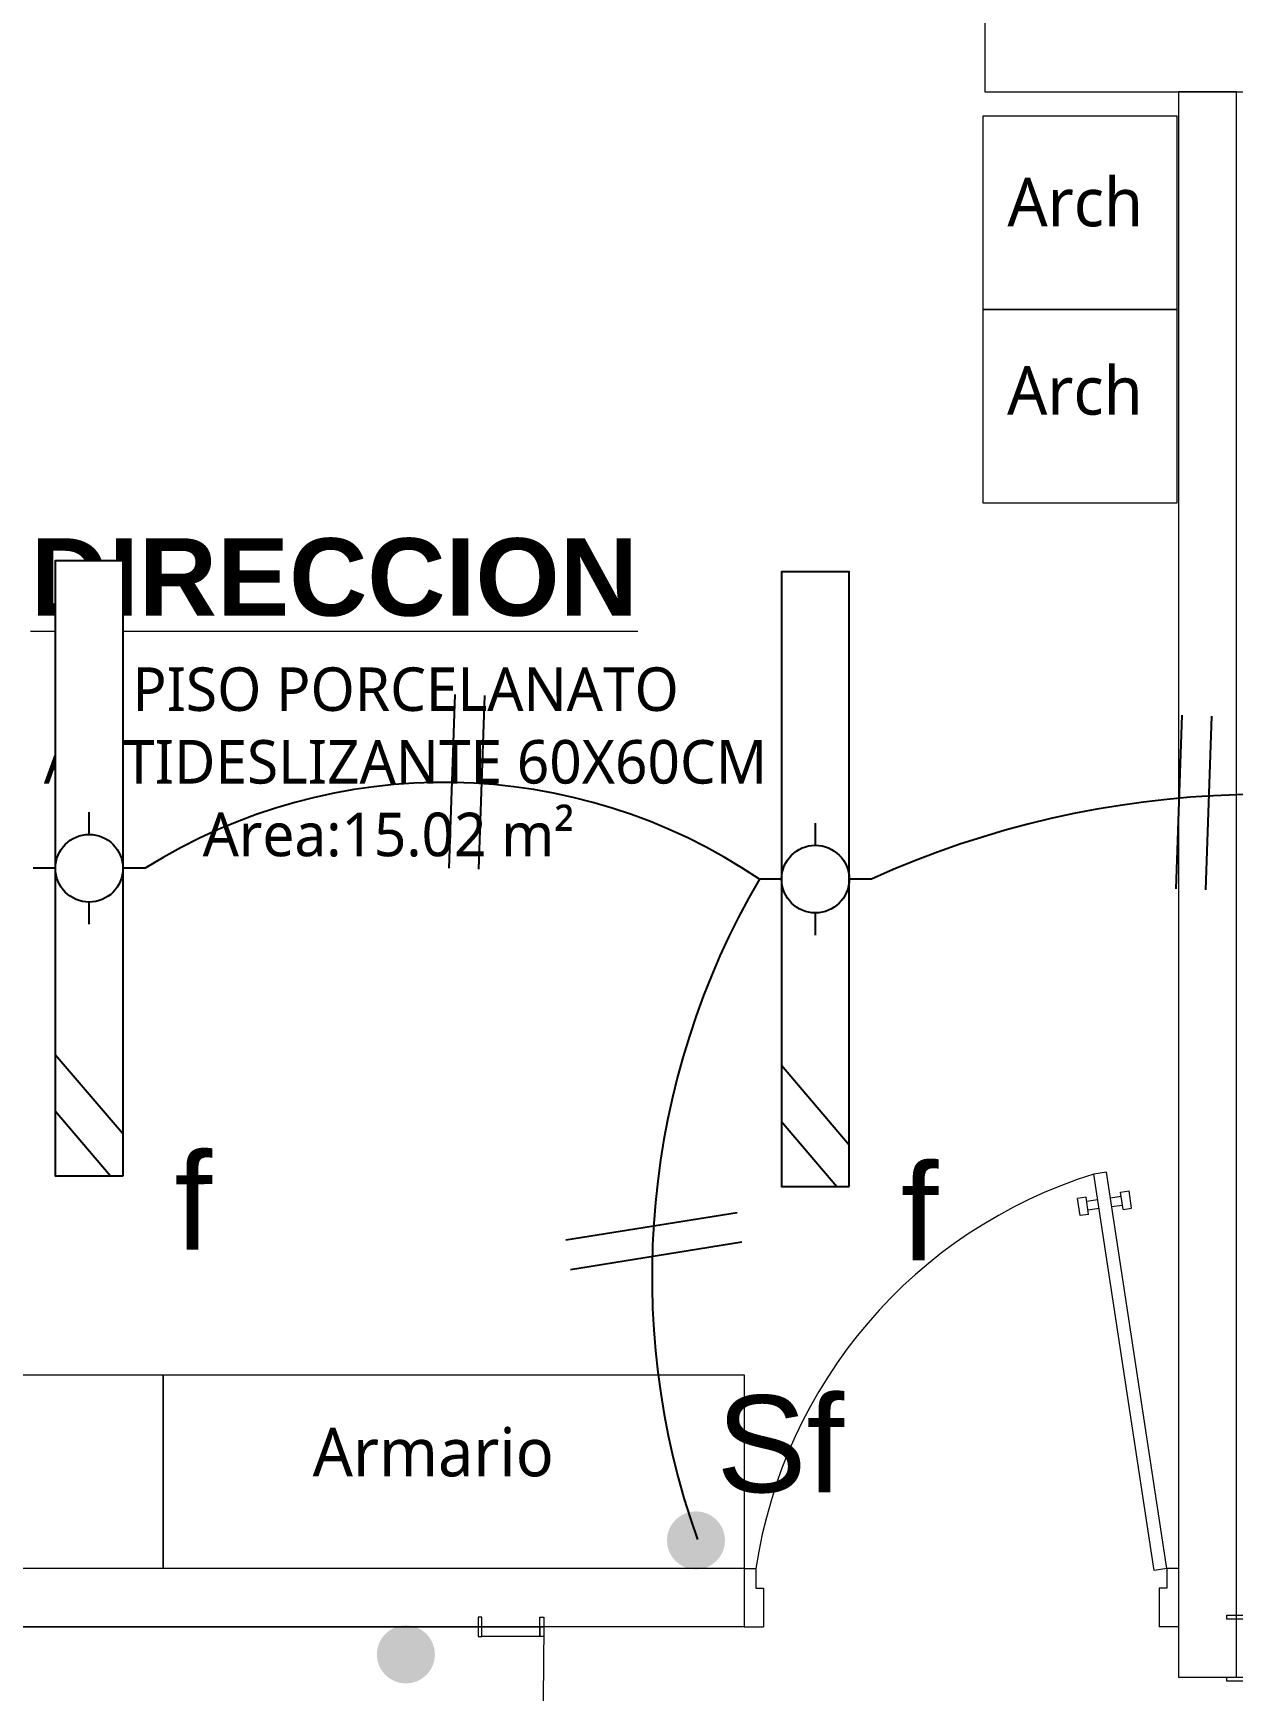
# Model space of a CAD drawing. Header units: metres. Extents: x -17 to 101, y 0 to 79.
# Drawn here: x 8.803 to 11.281, y 26.281 to 29.705 of the extents above; entities that cross this region are included whole.
import ezdxf

# ---------------------------------------------------------------- set-up
doc = ezdxf.new("R2010")
doc.units = ezdxf.units.M
doc.set_wipeout_variables(frame=1)
doc.layers.add('ALUMBRADO', color=1, linetype='Continuous', lineweight=30)
doc.layers.add('Cotas varias El', color=253, linetype='Continuous', lineweight=13)
doc.styles.add('Generales', font='trebuc.ttf', dxfattribs={"height": 0.1})
doc.styles.add('Santa Rosa 1 50', font='trebuc.ttf')
doc.styles.get("Standard").update_dxf_attribs({"font": 'arial.ttf'})

# ---------------------------------------------------------------- blocks, each defined once
blk = doc.blocks.new('ADOSADO')
at = {"color": 1, "lineweight": 25}
blk.add_wipeout([(-0.63, 0.015), (0.64, 0.015), (0.64, 0.155), (-0.63, 0.155)], dxfattribs=at).dxf.layer = 'ALUMBRADO'
at = {"layer": 'ALUMBRADO', "lineweight": 25}
for points in [[(0.005, 0.1548), (0.005, 0.2007)], [(-0.4959, 0.155), (-0.63, 0.0409)], [(-0.3794, 0.155), (-0.5438, 0.015)], [(-0.1107, 0.085), (-0.0648, 0.085)], [(0.0748, 0.085), (0.1207, 0.085)], [(0.005, -0.0307), (0.005, 0.0152)]]:
    blk.add_lwpolyline(points, dxfattribs=at)
at = {"layer": 'ALUMBRADO', "color": 1, "lineweight": 25}
blk.add_lwpolyline([(-0.63, 0.015), (0.64, 0.015), (0.64, 0.155), (-0.63, 0.155)], close=True, dxfattribs=at)
at = {"layer": 'ALUMBRADO', "lineweight": 25}
blk.add_circle((0.005, 0.085), 0.0698, dxfattribs=at)

msp = doc.modelspace()

# ---------------------------------------------------------------- hatches: boundary and pattern name
at = {"layer": 'ALUMBRADO', "lineweight": 25}
h = msp.add_hatch(color=102, dxfattribs=at)
h.dxf.hatch_style = 1
h.paths.add_polyline_path([(10.1119, 26.5923, -1), (10.2319, 26.5923, -1)])
h = msp.add_hatch(color=102, dxfattribs=at)
h.dxf.hatch_style = 1
h.paths.add_polyline_path([(9.5127, 26.3567, -1), (9.6327, 26.3567, -1)])

# ---------------------------------------------------------------- linework, layer by layer
at = {"layer": 'ALUMBRADO', "color": 114, "lineweight": 25}
for points in [[(9.6618, 27.9808), (9.6742, 28.3395)], [(9.7232, 27.9785), (9.7356, 28.3372)], [(11.1634, 27.9381), (11.1758, 28.2968)], [(11.2248, 27.9358), (11.2372, 28.2945)], [(9.9029, 27.2127), (10.2573, 27.2698)], [(9.9125, 27.1521), (10.2669, 27.2092)]]:
    msp.add_lwpolyline(points, dxfattribs=at)
at = {"layer": 'Cotas varias El'}
for p, q in [((11.0201, 27.3527), (10.9935, 27.3488)), ((11.0201, 27.3527), (10.9935, 27.3488)), ((11.0201, 27.3527), (10.9935, 27.3488)), ((11.118, 26.5299), (10.9935, 27.3488)), ((11.1446, 26.5339), (11.0201, 27.3527)), ((10.9777, 27.3012), (10.96, 27.2986)), ((10.9652, 27.2631), (10.96, 27.2986)), ((10.9829, 27.2657), (10.9777, 27.3012)), ((11.0012, 27.2955), (10.979, 27.2923)), ((11.05, 27.3027), (11.0278, 27.2994)), ((11.0487, 27.3115), (11.0665, 27.3141)), ((11.0539, 27.276), (11.0487, 27.3115)), ((11.0717, 27.2786), (11.0665, 27.3141)), ((10.9829, 27.2657), (10.9652, 27.2631)), ((11.0038, 27.2778), (10.9816, 27.2746)), ((11.0304, 27.2817), (11.0526, 27.2849)), ((11.0539, 27.276), (11.0717, 27.2786)), ((10.2717, 26.5339), (10.2957, 26.5339)), ((10.2717, 26.5339), (10.2717, 26.4139)), ((10.2957, 26.5339), (10.2957, 26.4939)), ((11.1446, 26.5339), (11.118, 26.5299)), ((11.1686, 26.5339), (11.1446, 26.5339)), ((11.1446, 26.5339), (11.1446, 26.4939)), ((11.1686, 26.5339), (11.1686, 26.4139)), ((10.2957, 26.4939), (10.3117, 26.4939)), ((10.3117, 26.4939), (10.3117, 26.4139)), ((11.1446, 26.4939), (11.1286, 26.4939)), ((11.1286, 26.4939), (11.1286, 26.4139)), ((10.2717, 26.4139), (10.3117, 26.4139)), ((10.2957, 26.4139), (10.3117, 26.4139)), ((11.1686, 26.4139), (11.1286, 26.4139))]:
    msp.add_line(p, q, dxfattribs=at)
at = {"layer": 'Cotas varias El', "linetype": 'Continuous'}
for points in [[(10.7686, 29.584), (11.8686, 29.584), (11.8686, 29.934), (10.7686, 29.934)], [(9.7297, 26.4339), (9.7217, 26.4339), (9.7217, 26.3939), (9.7297, 26.3939)], [(9.8497, 26.4339), (9.8577, 26.4339), (9.8577, 26.3939), (9.8497, 26.3939)], [(11.2686, 26.4298), (11.2686, 26.4378), (11.3086, 26.4378), (11.3086, 26.4298)], [(9.7297, 26.4139), (9.8497, 26.4139), (9.8497, 26.3939), (9.7297, 26.3939)], [(11.2686, 26.3018), (11.2686, 26.3098), (11.3086, 26.3098), (11.3086, 26.3018)]]:
    msp.add_lwpolyline(points, close=True, dxfattribs=at)
at = {"layer": 'Cotas varias El'}
msp.add_lwpolyline([(11.1686, 26.3098), (11.2886, 26.3098), (11.2886, 29.584), (11.1686, 29.584)], close=True, dxfattribs=at)
for points in [[(11.1648, 29.1346), (10.7648, 29.1346), (10.7648, 29.5346), (11.1648, 29.5346), (11.1648, 29.1346)], [(11.1648, 28.7346), (10.7648, 28.7346), (10.7648, 29.1346), (11.1648, 29.1346), (11.1648, 28.7346)], [(7.8717, 26.9339), (9.0717, 26.9339), (9.0717, 26.5339), (7.8717, 26.5339), (7.8717, 26.9339)], [(9.0717, 26.9339), (10.2717, 26.9339), (10.2717, 26.5339), (9.0717, 26.5339), (9.0717, 26.9339)], [(10.2717, 26.5339), (6.6686, 26.5339)], [(10.2717, 26.4139), (6.6686, 26.4139)], [(9.8577, 26.4139), (9.8417, 24.7089), (9.7217, 24.7089), (9.7217, 22.9539), (8.1186, 22.9539), (8.1186, 22.9539), (7.1186, 22.9539), (7.1186, 23.0839), (7.1186, 23.0839), (7.1186, 23.1839), (6.6686, 23.1839), (6.6686, 26.4139), (9.8577, 26.4139)]]:
    msp.add_lwpolyline(points, dxfattribs=at)
at = {"layer": 'Cotas varias El', "linetype": 'ByBlock'}
msp.add_arc((11.2939, 26.3854), 1.0092, 107.3226, 171.5364, dxfattribs=at)

# ---------------------------------------------------------------- texts
at = {"layer": 'ALUMBRADO', "color": 102, "lineweight": 25}
for p in [(9.095, 27.193, 6632.0928), (10.595, 27.1706, 6632.0928)]:
    msp.add_text('f', height=0.2, rotation=0.0215, dxfattribs=at).set_placement(p)
msp.add_text('Sf', height=0.2, dxfattribs=at).set_placement((10.214, 26.6918))
at = {"layer": 'Cotas varias El'}
for s, width, heights, insert, char_height, attachment_point, style in [('Arch', 0.115, [0.1165], (11.0952, 29.4064), 0.1, 3, 'Generales'), ('Arch', 0.115, [0.1165], (11.0945, 29.0173), 0.1, 3, 'Generales'), ('\\pi0.15669;{\\fSwis721 Ex BT|b1|i0|c0|p34;\\H0.76555x;\\LDIRECCION\\H1.3062x;\\P\\pi0.36676;\\fTrebuchet MS|b0|i0|c0|p34;\\H0.43062x;\\lPISO PORCELANATO \\P\\pi0.18388;ANTIDESLIZANTE 60X60CM\\P\\pi0.51206;Area:15.02 m²}', 1.814063, [0], (8.641, 28.6621), 0.209, 1, 'Santa Rosa 1 50'), ('Armario ', 0.115, [0.1165], (9.8783, 26.8245), 0.1, 3, 'Generales')]:
    msp.add_mtext_dynamic_manual_height_columns(s, width=width, gutter_width=1, heights=heights, dxfattribs=dict(at, insert=insert, char_height=char_height, attachment_point=attachment_point, style=style))

# ---------------------------------------------------------------- next in the draw order: block references
at = {"layer": 'ALUMBRADO', "lineweight": 25, "rotation": 90}
msp.add_blockref('ADOSADO', (10.5036, 27.9531), dxfattribs=at)

# ---------------------------------------------------------------- next in the draw order: linework, layer by layer
at = {"layer": 'ALUMBRADO', "lineweight": 25}
for centre, radius, start, end in [((9.6514, 26.9953), 1.1625, 55.9141, 122.0608), ((11.3474, 26.1578), 1.9754, 69.076, 114.3067), ((11.7065, 27.1383), 1.6255, 149.7112, 199.5527)]:
    msp.add_arc(centre, radius, start, end, dxfattribs=at)

# ---------------------------------------------------------------- next in the draw order: block references
at = {"layer": 'ALUMBRADO', "lineweight": 25, "rotation": 90}
msp.add_blockref('ADOSADO', (9.0036, 27.9755), dxfattribs=at)

doc.saveas('drawing.dxf')
